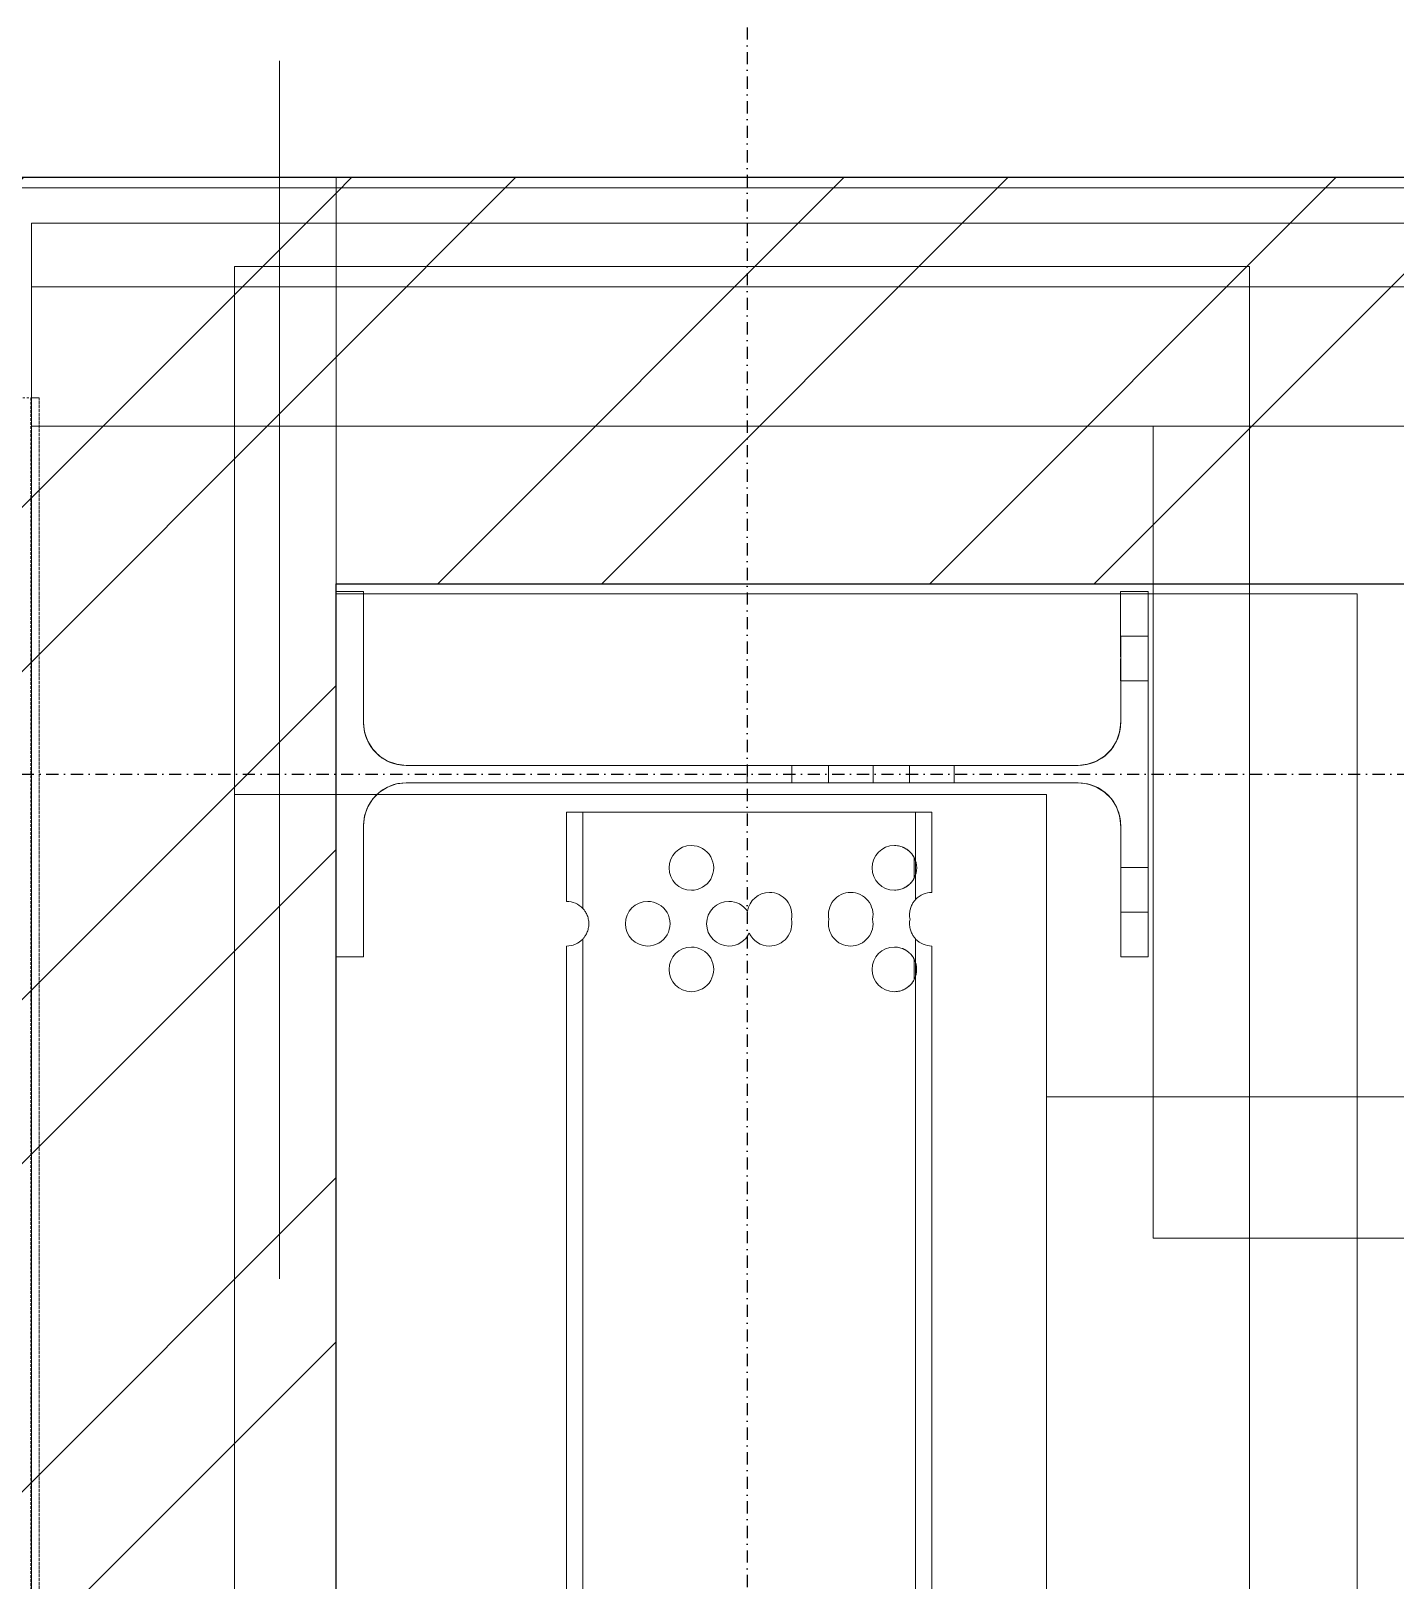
# Model space of a CAD drawing. Header units: millimetres. Extents: x 2179 to 48742, y 3478 to 161002.
# Drawn here: x 18947 to 19619, y 152693 to 153456 of the extents above; entities that cross this region are included whole.
import ezdxf

# ---------------------------------------------------------------- set-up
doc = ezdxf.new("R2010")
doc.units = ezdxf.units.MM
doc.linetypes.add('1_Čerchovaná 6_0mm', pattern=[12, 6, -3, 0, -3])
doc.linetypes.add('3_Čárkovaná 1_0mm', pattern=[2, 1, -1])
for name, color, linetype, lineweight, true_color in [('2966-1_navrh dispozice stroju-HK_02_dwg-1', 7, 'Continuous', 9, 0x919191), ('A-WALL-PATT-1', 9, 'Continuous', 9, 0x808080), ('S-GRID-1', 9, '1_Čerchovaná 6_0mm', 25, 0x808080)]:
    doc.layers.add(name, color=color, linetype=linetype, lineweight=lineweight, true_color=true_color)
for name, color, linetype, lineweight in [('A-DETL-MBND', 7, '3_Čárkovaná 1_0mm', 9), ('A-FLOR', 7, 'Continuous', 9), ('A-WALL', 7, 'Continuous', 9), ('A-WALL-1', 7, 'Continuous', 25), ('Obrys-1', 7, 'Continuous', 9), ('S-BEAM', 7, 'Continuous', 9), ('S-COLS', 7, 'Continuous', 9)]:
    doc.layers.add(name, color=color, linetype=linetype, lineweight=lineweight)
pattern_1 = [(45.00036, (-161918.41, 0), (-121.23422, 121.2327), []), (45.00036, (-161837.59, 0.0005), (-121.23422, 121.2327), [])]

# ---------------------------------------------------------------- blocks, each defined once
blk = doc.blocks.new('Sloup IPE - 374558-1NP _ stroje')
at = {"layer": 'S-COLS'}
for p, q in [((234061.34, 38028.93), (233968.61, 37874.66)), ((233968.61, 37874.66), (234061.34, 38028.93)), ((234072.91, 38021.98), (234061.34, 38028.93)), ((234061.34, 38028.93), (234072.91, 38021.98)), ((234039.58, 37966.52), (234072.91, 38021.98)), ((234072.91, 38021.98), (234039.58, 37966.52)), ((234330.45, 37767.18), (234046.76, 37937.71)), ((234046.76, 37937.71), (234330.45, 37767.18)), ((234042.33, 37930.33), (234326.02, 37759.81)), ((234326.02, 37759.81), (234042.33, 37930.33)), ((233980.18, 37867.7), (234013.51, 37923.16)), ((234013.51, 37923.16), (233980.18, 37867.7)), ((233968.61, 37874.66), (233980.18, 37867.7)), ((233980.18, 37867.7), (233968.61, 37874.66)), ((234190.75, 37851.15), (234186.32, 37843.78)), ((234190.75, 37851.15), (234186.32, 37843.78)), ((234190.75, 37851.15), (234186.32, 37843.78)), ((234190.75, 37851.15), (234186.32, 37843.78)), ((234200.18, 37845.49), (234190.75, 37851.15)), ((234200.18, 37845.49), (234190.75, 37851.15)), ((234200.18, 37845.49), (234190.75, 37851.15)), ((234200.18, 37845.49), (234190.75, 37851.15)), ((234195.75, 37838.12), (234186.32, 37843.78)), ((234195.75, 37838.12), (234186.32, 37843.78)), ((234195.75, 37838.12), (234186.32, 37843.78)), ((234195.75, 37838.12), (234186.32, 37843.78)), ((234200.18, 37845.49), (234209.61, 37839.82)), ((234200.18, 37845.49), (234209.61, 37839.82)), ((234200.18, 37845.49), (234209.61, 37839.82)), ((234200.18, 37845.49), (234209.61, 37839.82)), ((234195.75, 37838.12), (234205.18, 37832.45)), ((234195.75, 37838.12), (234205.18, 37832.45)), ((234195.75, 37838.12), (234205.18, 37832.45)), ((234195.75, 37838.12), (234205.18, 37832.45)), ((234205.18, 37832.45), (234209.61, 37839.82)), ((234205.18, 37832.45), (234209.61, 37839.82)), ((234205.18, 37832.45), (234209.61, 37839.82)), ((234205.18, 37832.45), (234209.61, 37839.82)), ((234225.03, 37830.55), (234220.6, 37823.18)), ((234225.03, 37830.55), (234220.6, 37823.18)), ((234225.03, 37830.55), (234220.6, 37823.18)), ((234225.03, 37830.55), (234220.6, 37823.18)), ((234234.46, 37824.88), (234225.03, 37830.55)), ((234234.46, 37824.88), (234225.03, 37830.55)), ((234234.46, 37824.88), (234225.03, 37830.55)), ((234234.46, 37824.88), (234225.03, 37830.55)), ((234234.46, 37824.88), (234243.89, 37819.21)), ((234234.46, 37824.88), (234243.89, 37819.21)), ((234234.46, 37824.88), (234243.89, 37819.21)), ((234234.46, 37824.88), (234243.89, 37819.21)), ((234392.6, 37829.81), (234359.27, 37774.36)), ((234359.27, 37774.36), (234392.6, 37829.81)), ((234404.17, 37822.85), (234392.6, 37829.81)), ((234392.6, 37829.81), (234404.17, 37822.85)), ((234230.03, 37817.51), (234220.6, 37823.18)), ((234230.03, 37817.51), (234220.6, 37823.18)), ((234230.03, 37817.51), (234220.6, 37823.18)), ((234230.03, 37817.51), (234220.6, 37823.18)), ((234230.03, 37817.51), (234239.46, 37811.84)), ((234230.03, 37817.51), (234239.46, 37811.84)), ((234230.03, 37817.51), (234239.46, 37811.84)), ((234230.03, 37817.51), (234239.46, 37811.84)), ((234239.46, 37811.84), (234243.89, 37819.21)), ((234239.46, 37811.84), (234243.89, 37819.21)), ((234239.46, 37811.84), (234243.89, 37819.21)), ((234239.46, 37811.84), (234243.89, 37819.21)), ((234311.44, 37668.58), (234404.17, 37822.85)), ((234404.17, 37822.85), (234311.44, 37668.58)), ((234259.31, 37809.94), (234254.88, 37802.57)), ((234259.31, 37809.94), (234254.88, 37802.57)), ((234259.31, 37809.94), (234254.88, 37802.57)), ((234259.31, 37809.94), (234254.88, 37802.57)), ((234268.74, 37804.27), (234259.31, 37809.94)), ((234268.74, 37804.27), (234259.31, 37809.94)), ((234268.74, 37804.27), (234259.31, 37809.94)), ((234268.74, 37804.27), (234259.31, 37809.94)), ((234369.93, 37792.1), (234381.27, 37810.95)), ((234381.27, 37810.95), (234369.93, 37792.1)), ((234369.93, 37792.1), (234381.27, 37810.95)), ((234381.27, 37810.95), (234369.93, 37792.1)), ((234369.93, 37792.1), (234381.27, 37810.95)), ((234381.27, 37810.95), (234369.93, 37792.1)), ((234369.93, 37792.1), (234381.27, 37810.95)), ((234381.27, 37810.95), (234369.93, 37792.1)), ((234392.84, 37804), (234381.27, 37810.95)), ((234392.84, 37804), (234381.27, 37810.95)), ((234392.84, 37804), (234381.27, 37810.95)), ((234392.84, 37804), (234381.27, 37810.95)), ((234264.31, 37796.9), (234254.88, 37802.57)), ((234264.31, 37796.9), (234254.88, 37802.57)), ((234264.31, 37796.9), (234254.88, 37802.57)), ((234264.31, 37796.9), (234254.88, 37802.57)), ((234268.74, 37804.27), (234278.17, 37798.6)), ((234268.74, 37804.27), (234278.17, 37798.6)), ((234268.74, 37804.27), (234278.17, 37798.6)), ((234268.74, 37804.27), (234278.17, 37798.6)), ((234381.5, 37785.14), (234392.84, 37804)), ((234392.84, 37804), (234381.5, 37785.14)), ((234381.5, 37785.14), (234392.84, 37804)), ((234392.84, 37804), (234381.5, 37785.14)), ((234381.5, 37785.14), (234392.84, 37804)), ((234392.84, 37804), (234381.5, 37785.14)), ((234381.5, 37785.14), (234392.84, 37804)), ((234392.84, 37804), (234381.5, 37785.14)), ((234264.31, 37796.9), (234273.74, 37791.23)), ((234264.31, 37796.9), (234273.74, 37791.23)), ((234264.31, 37796.9), (234273.74, 37791.23)), ((234264.31, 37796.9), (234273.74, 37791.23)), ((234273.74, 37791.23), (234278.17, 37798.6)), ((234273.74, 37791.23), (234278.17, 37798.6)), ((234273.74, 37791.23), (234278.17, 37798.6)), ((234273.74, 37791.23), (234278.17, 37798.6)), ((234369.93, 37792.1), (234381.5, 37785.14)), ((234369.93, 37792.1), (234381.5, 37785.14)), ((234369.93, 37792.1), (234381.5, 37785.14)), ((234369.93, 37792.1), (234381.5, 37785.14)), ((234333.2, 37730.99), (234299.87, 37675.54)), ((234299.87, 37675.54), (234333.2, 37730.99)), ((234311.2, 37694.39), (234322.54, 37713.25)), ((234322.54, 37713.25), (234311.2, 37694.39)), ((234311.2, 37694.39), (234322.54, 37713.25)), ((234322.54, 37713.25), (234311.2, 37694.39)), ((234311.2, 37694.39), (234322.54, 37713.25)), ((234322.54, 37713.25), (234311.2, 37694.39)), ((234311.2, 37694.39), (234322.54, 37713.25)), ((234322.54, 37713.25), (234311.2, 37694.39)), ((234334.11, 37706.29), (234322.54, 37713.25)), ((234334.11, 37706.29), (234322.54, 37713.25)), ((234334.11, 37706.29), (234322.54, 37713.25)), ((234334.11, 37706.29), (234322.54, 37713.25)), ((234322.77, 37687.44), (234334.11, 37706.29)), ((234334.11, 37706.29), (234322.77, 37687.44)), ((234322.77, 37687.44), (234334.11, 37706.29)), ((234334.11, 37706.29), (234322.77, 37687.44)), ((234322.77, 37687.44), (234334.11, 37706.29)), ((234334.11, 37706.29), (234322.77, 37687.44)), ((234322.77, 37687.44), (234334.11, 37706.29)), ((234334.11, 37706.29), (234322.77, 37687.44)), ((234311.2, 37694.39), (234322.77, 37687.44)), ((234311.2, 37694.39), (234322.77, 37687.44)), ((234311.2, 37694.39), (234322.77, 37687.44)), ((234311.2, 37694.39), (234322.77, 37687.44)), ((234299.87, 37675.54), (234311.44, 37668.58)), ((234311.44, 37668.58), (234299.87, 37675.54))]:
    blk.add_line(p, q, dxfattribs=at)
at = {"layer": 'S-COLS', "flags": 128}
for points in [[(234046.76, 37937.71), (234043.03, 37940.56), (234040.02, 37944.18), (234037.9, 37948.38), (234036.76, 37952.94), (234036.67, 37957.64), (234037.63, 37962.25), (234039.58, 37966.52)], [(234013.51, 37923.16), (234016.37, 37926.89), (234019.99, 37929.89), (234024.18, 37932.02), (234028.75, 37933.15), (234033.45, 37933.25), (234038.05, 37932.29), (234042.33, 37930.33)], [(234359.27, 37774.36), (234356.41, 37770.62), (234352.79, 37767.62), (234348.6, 37765.49), (234344.03, 37764.36), (234339.33, 37764.26), (234334.73, 37765.22), (234330.45, 37767.18)], [(234326.02, 37759.81), (234329.76, 37756.95), (234332.76, 37753.33), (234334.88, 37749.13), (234336.02, 37744.57), (234336.11, 37739.87), (234335.16, 37735.26), (234333.2, 37730.99)]]:
    blk.add_lwpolyline(points, dxfattribs=at)
at = {"layer": 'S-COLS'}
for centre, start, end in [((234057.58, 37955.7), 148.98964, 238.98964), ((234031.51, 37912.34), 58.98964, 148.98964), ((234341.27, 37785.18), 238.98964, 328.98964), ((234315.2, 37741.81), 328.98964, 58.98964)]:
    blk.add_arc(centre, 21, start, end, dxfattribs=at)
blk = doc.blocks.new('IPE - 500572-1NP _ stroje')
at = {"layer": 'S-BEAM'}
for p, q in [((234102.62, 37877.29), (234079.95, 37839.58)), ((234102.62, 37877.29), (234079.95, 37839.58)), ((234109.48, 37873.17), (234085.03, 37832.5)), ((234109.48, 37873.17), (234085.03, 37832.5)), ((234109.48, 37873.17), (234085.03, 37832.5)), ((234109.48, 37873.17), (234102.62, 37877.29)), ((234102.62, 37877.29), (234109.48, 37873.17)), ((234109.48, 37873.17), (234117.19, 37868.53)), ((234109.48, 37873.17), (234117.19, 37868.53)), ((234242.32, 37793.32), (234117.19, 37868.53)), ((234117.19, 37868.53), (234242.32, 37793.32)), ((234068.62, 37820.72), (230990.96, 32700.74)), ((234068.62, 37820.72), (230990.96, 32700.74)), ((234077.25, 37819.56), (230997.81, 32696.61)), ((234077.25, 37819.56), (230997.81, 32696.61)), ((234077.25, 37819.56), (230997.81, 32696.61)), ((234227.86, 37751.78), (234250.04, 37788.68)), ((234250.04, 37788.68), (234227.86, 37751.78)), ((234250.04, 37788.68), (234227.86, 37751.78)), ((234242.32, 37793.32), (234250.04, 37788.68)), ((234242.32, 37793.32), (234250.04, 37788.68)), ((234250.04, 37788.68), (234256.89, 37784.56)), ((234256.89, 37784.56), (234250.04, 37788.68)), ((234256.89, 37784.56), (234236.49, 37750.62)), ((234256.89, 37784.56), (234236.49, 37750.62)), ((234232.66, 37761.17), (234237.85, 37769.79)), ((234232.66, 37761.17), (234237.85, 37769.79)), ((231158.85, 32646.19), (234217.81, 37735.07)), ((234217.81, 37735.07), (231158.85, 32646.19)), ((234217.81, 37735.07), (231158.85, 32646.19)), ((234222.89, 37727.99), (231167.49, 32645.03)), ((234222.89, 37727.99), (231167.49, 32645.03)), ((234206.9, 37718.31), (234212.09, 37726.94)), ((234206.9, 37718.31), (234212.09, 37726.94))]:
    blk.add_line(p, q, dxfattribs=at)
for centre, start, end in [((234074.28, 37830.15), 12.33692, 58.98964), ((234074.28, 37830.15), 12.33692, 58.98964), ((234141.16, 37822.04), 58.98964, 238.98964), ((234141.16, 37822.04), 58.98964, 238.98964), ((234141.16, 37822.04), 238.98964, 58.98964), ((234141.16, 37822.04), 238.98964, 58.98964), ((234074.28, 37830.15), 238.98964, 285.64236), ((234074.28, 37830.15), 238.98964, 285.64236), ((234108.57, 37809.55), 58.98964, 238.98964), ((234108.57, 37809.55), 58.98964, 238.98964), ((234108.57, 37809.55), 238.98964, 58.98964), ((234108.57, 37809.55), 238.98964, 58.98964), ((234142.85, 37788.94), 58.98964, 238.98964), ((234142.85, 37788.94), 58.98964, 238.98964), ((234142.85, 37788.94), 2.8456, 58.98964), ((234142.85, 37788.94), 2.8456, 58.98964), ((234115.4, 37779.19), 58.98964, 238.98964), ((234115.4, 37779.19), 58.98964, 238.98964), ((234115.4, 37779.19), 238.98964, 58.98964), ((234115.4, 37779.19), 238.98964, 58.98964), ((234162.26, 37782.41), 58.98964, 139.94852), ((234162.26, 37782.41), 58.98964, 139.94852), ((234162.26, 37782.41), 317.45374, 58.98964), ((234162.26, 37782.41), 317.45374, 58.98964), ((234142.85, 37788.94), 238.98964, 304.3583), ((234142.85, 37788.94), 238.98964, 304.3583), ((234159.99, 37778.63), 173.62098, 238.98964), ((234159.99, 37778.63), 173.62098, 238.98964), ((234226.87, 37770.52), 58.98964, 238.98964), ((234226.87, 37770.52), 58.98964, 238.98964), ((234226.87, 37770.52), 51.15288, 58.98964), ((234226.87, 37770.52), 51.15288, 58.98964), ((234159.99, 37778.63), 238.98964, 340.52554), ((234159.99, 37778.63), 238.98964, 340.52554), ((234196.54, 37761.8), 58.98964, 160.52554), ((234196.54, 37761.8), 58.98964, 160.52554), ((234196.54, 37761.8), 317.45374, 58.98964), ((234196.54, 37761.8), 317.45374, 58.98964), ((234194.28, 37758.03), 137.45374, 238.98964), ((234194.28, 37758.03), 137.45374, 238.98964), ((234226.87, 37770.52), 301.75706, 356.22222), ((234226.87, 37770.52), 301.75706, 356.22222), ((234226.87, 37770.52), 238.98964, 246.8264), ((234226.87, 37770.52), 238.98964, 246.8264), ((234194.28, 37758.03), 238.98964, 340.52554), ((234194.28, 37758.03), 238.98964, 340.52554), ((234230.82, 37741.19), 58.98964, 105.64236), ((234230.82, 37741.19), 58.98964, 105.64236), ((234201.11, 37727.67), 58.98964, 238.98964), ((234201.11, 37727.67), 58.98964, 238.98964), ((234201.11, 37727.67), 51.15288, 58.98964), ((234201.11, 37727.67), 51.15288, 58.98964), ((234228.56, 37737.42), 192.33692, 238.98964), ((234228.56, 37737.42), 192.33692, 238.98964), ((234201.11, 37727.67), 301.75706, 356.22222), ((234201.11, 37727.67), 301.75706, 356.22222), ((234201.11, 37727.67), 238.98964, 246.8264), ((234201.11, 37727.67), 238.98964, 246.8264)]:
    blk.add_arc(centre, 11, start, end, dxfattribs=at)
for points, knots in [([(234077.25, 37819.56), (234077.25, 37819.56), (234077.48, 37819.62), (234078.19, 37819.86), (234078.88, 37820.14), (234079.69, 37820.56), (234080.57, 37821.1), (234081.45, 37821.78), (234082.58, 37822.85), (234083.79, 37824.44), (234084.63, 37826.26), (234085.04, 37827.75), (234085.23, 37828.84), (234085.29, 37829.86), (234085.28, 37830.78), (234085.2, 37831.53), (234085.09, 37832.28), (234085.03, 37832.51), (234085.03, 37832.5)], [0, 0, 0, 0, 0.1, 0.15, 0.2, 0.25, 0.3, 0.35, 0.4, 0.5, 0.6, 0.65, 0.7, 0.75, 0.8, 0.85, 0.9, 1, 1, 1, 1]), ([(234077.25, 37819.56), (234077.25, 37819.56), (234077.48, 37819.62), (234078.19, 37819.86), (234078.88, 37820.14), (234079.69, 37820.56), (234080.57, 37821.1), (234081.45, 37821.78), (234082.58, 37822.85), (234083.79, 37824.44), (234084.63, 37826.26), (234085.04, 37827.75), (234085.23, 37828.84), (234085.29, 37829.86), (234085.28, 37830.78), (234085.2, 37831.53), (234085.09, 37832.28), (234085.03, 37832.51), (234085.03, 37832.5)], [-1, -1, -1, -1, -0.9, -0.85, -0.8, -0.75, -0.7, -0.65, -0.6, -0.5, -0.4, -0.35, -0.3, -0.25, -0.2, -0.15, -0.1, 0, 0, 0, 0]), ([(234233.77, 37779.09), (234234.09, 37778.82), (234234.69, 37778.27), (234235.36, 37777.54), (234235.83, 37776.91), (234236.15, 37776.43), (234236.44, 37775.94), (234236.75, 37775.37), (234237.05, 37774.71), (234237.28, 37774.09), (234237.41, 37773.66), (234237.48, 37773.42), (234237.58, 37773.05), (234237.7, 37772.5), (234237.8, 37771.79), (234237.89, 37770.87), (234237.88, 37770.22), (234237.85, 37769.79)], [0, 0, 0, 0, 0.1, 0.2, 0.25, 0.3, 0.35, 0.4, 0.475, 0.55, 0.5875, 0.60625, 0.625, 0.7, 0.775, 0.85, 1, 1, 1, 1]), ([(234233.77, 37779.09), (234234.09, 37778.82), (234234.69, 37778.27), (234235.36, 37777.54), (234235.83, 37776.91), (234236.15, 37776.43), (234236.44, 37775.94), (234236.71, 37775.45), (234236.94, 37774.96), (234237.14, 37774.46), (234237.32, 37773.97), (234237.44, 37773.56), (234237.53, 37773.23), (234237.61, 37772.91), (234237.69, 37772.51), (234237.77, 37772.03), (234237.84, 37771.4), (234237.89, 37770.65), (234237.87, 37770.08), (234237.85, 37769.79)], [-1, -1, -1, -1, -0.9, -0.8, -0.75, -0.7, -0.65, -0.6, -0.55, -0.5, -0.45, -0.4, -0.375, -0.35, -0.3, -0.25, -0.2, -0.1, 0, 0, 0, 0]), ([(234222.54, 37760.41), (234222.92, 37760.25), (234223.69, 37759.98), (234224.66, 37759.73), (234225.43, 37759.61), (234226, 37759.55), (234226.57, 37759.52), (234227.13, 37759.52), (234227.67, 37759.54), (234228.21, 37759.6), (234228.73, 37759.67), (234229.15, 37759.76), (234229.48, 37759.83), (234229.8, 37759.91), (234230.19, 37760.03), (234230.65, 37760.19), (234231.24, 37760.41), (234231.92, 37760.72), (234232.42, 37761.01), (234232.66, 37761.17)], [-1, -1, -1, -1, -0.9, -0.8, -0.75, -0.7, -0.65, -0.6, -0.55, -0.5, -0.45, -0.4, -0.375, -0.35, -0.3, -0.25, -0.2, -0.1, 0, 0, 0, 0]), ([(234222.54, 37760.41), (234222.92, 37760.25), (234223.69, 37759.98), (234224.66, 37759.73), (234225.43, 37759.61), (234226, 37759.55), (234226.57, 37759.52), (234227.22, 37759.52), (234227.94, 37759.56), (234228.6, 37759.65), (234229.04, 37759.74), (234229.29, 37759.79), (234229.66, 37759.87), (234230.2, 37760.03), (234230.88, 37760.27), (234231.73, 37760.62), (234232.3, 37760.93), (234232.66, 37761.17)], [0, 0, 0, 0, 0.1, 0.2, 0.25, 0.3, 0.35, 0.4, 0.475, 0.55, 0.5875, 0.60625, 0.625, 0.7, 0.775, 0.85, 1, 1, 1, 1]), ([(234220.45, 37744.86), (234220.72, 37745.61), (234221.39, 37747.01), (234222.61, 37748.58), (234223.73, 37749.61), (234224.59, 37750.28), (234225.46, 37750.8), (234226.26, 37751.21), (234226.94, 37751.48), (234227.64, 37751.73), (234227.86, 37751.79), (234227.86, 37751.78)], [0, 0, 0, 0, 0.166667, 0.333333, 0.416667, 0.5, 0.583333, 0.666667, 0.75, 0.833333, 1, 1, 1, 1]), ([(234227.86, 37751.78), (234227.86, 37751.79), (234227.64, 37751.73), (234226.94, 37751.49), (234226.26, 37751.21), (234225.46, 37750.8), (234224.6, 37750.28), (234223.72, 37749.61), (234222.6, 37748.57), (234221.38, 37747), (234220.72, 37745.6), (234220.45, 37744.86)], [0, 0, 0, 0, 0.166667, 0.25, 0.333333, 0.416667, 0.5, 0.583333, 0.666667, 0.833333, 1, 1, 1, 1]), ([(234217.81, 37735.07), (234217.81, 37735.07), (234217.76, 37735.29), (234217.64, 37736.02), (234217.57, 37736.74), (234217.55, 37737.64), (234217.61, 37738.65), (234217.79, 37739.74), (234218.18, 37741.21), (234218.99, 37743.02), (234219.92, 37744.27), (234220.45, 37744.86)], [0, 0, 0, 0, 0.166667, 0.25, 0.333333, 0.416667, 0.5, 0.583333, 0.666667, 0.833333, 1, 1, 1, 1]), ([(234217.81, 37735.07), (234217.81, 37735.07), (234217.76, 37735.29), (234217.64, 37736.02), (234217.57, 37736.74), (234217.55, 37737.64), (234217.61, 37738.65), (234217.79, 37739.74), (234218.18, 37741.21), (234218.99, 37743.02), (234219.92, 37744.27), (234220.45, 37744.86)], [-1, -1, -1, -1, -0.833333, -0.75, -0.666667, -0.583333, -0.5, -0.416667, -0.333333, -0.166667, 0, 0, 0, 0]), ([(234208.01, 37736.23), (234208.33, 37735.97), (234208.93, 37735.42), (234209.6, 37734.68), (234210.07, 37734.06), (234210.39, 37733.58), (234210.68, 37733.09), (234210.99, 37732.52), (234211.29, 37731.86), (234211.52, 37731.24), (234211.65, 37730.81), (234211.72, 37730.56), (234211.82, 37730.2), (234211.94, 37729.65), (234212.04, 37728.94), (234212.13, 37728.02), (234212.12, 37727.36), (234212.09, 37726.94)], [0, 0, 0, 0, 0.1, 0.2, 0.25, 0.3, 0.35, 0.4, 0.475, 0.55, 0.5875, 0.60625, 0.625, 0.7, 0.775, 0.85, 1, 1, 1, 1]), ([(234208.01, 37736.23), (234208.33, 37735.97), (234208.93, 37735.42), (234209.6, 37734.68), (234210.07, 37734.06), (234210.39, 37733.58), (234210.68, 37733.09), (234210.95, 37732.6), (234211.18, 37732.11), (234211.38, 37731.61), (234211.56, 37731.11), (234211.68, 37730.7), (234211.77, 37730.38), (234211.85, 37730.06), (234211.93, 37729.65), (234212.01, 37729.17), (234212.08, 37728.55), (234212.13, 37727.8), (234212.11, 37727.22), (234212.09, 37726.94)], [-1, -1, -1, -1, -0.9, -0.8, -0.75, -0.7, -0.65, -0.6, -0.55, -0.5, -0.45, -0.4, -0.375, -0.35, -0.3, -0.25, -0.2, -0.1, 0, 0, 0, 0]), ([(234196.78, 37717.55), (234197.16, 37717.4), (234197.93, 37717.12), (234198.9, 37716.88), (234199.67, 37716.75), (234200.24, 37716.69), (234200.81, 37716.67), (234201.37, 37716.66), (234201.91, 37716.69), (234202.45, 37716.74), (234202.97, 37716.82), (234203.39, 37716.9), (234203.72, 37716.97), (234204.04, 37717.06), (234204.43, 37717.18), (234204.89, 37717.33), (234205.48, 37717.56), (234206.16, 37717.87), (234206.66, 37718.16), (234206.9, 37718.31)], [-1, -1, -1, -1, -0.9, -0.8, -0.75, -0.7, -0.65, -0.6, -0.55, -0.5, -0.45, -0.4, -0.375, -0.35, -0.3, -0.25, -0.2, -0.1, 0, 0, 0, 0]), ([(234196.78, 37717.55), (234197.16, 37717.4), (234197.93, 37717.12), (234198.9, 37716.88), (234199.67, 37716.75), (234200.24, 37716.69), (234200.81, 37716.67), (234201.46, 37716.66), (234202.18, 37716.7), (234202.84, 37716.8), (234203.28, 37716.88), (234203.53, 37716.93), (234203.9, 37717.02), (234204.44, 37717.17), (234205.12, 37717.42), (234205.97, 37717.77), (234206.54, 37718.08), (234206.9, 37718.31)], [0, 0, 0, 0, 0.1, 0.2, 0.25, 0.3, 0.35, 0.4, 0.475, 0.55, 0.5875, 0.60625, 0.625, 0.7, 0.775, 0.85, 1, 1, 1, 1])]:
    blk.add_open_spline(points, degree=3, knots=knots, dxfattribs=at)
blk = doc.blocks.new('EN_MEA MEARIN PLUS_EXPERT_basic - MEARIN Plus3000 - NW300-802455-1NP _ stroje')
at = {"layer": 'A-DETL-MBND'}
for p, q in [((27656.38, -150), (27656.38, -164)), ((27656.38, -164), (-150, -164)), ((27656.38, -164), (-150, -164)), ((-149, -164), (27656.38, -164)), ((27656.38, -168), (27656.38, -164)), ((27656.38, -164), (27656.38, -168)), ((-150, -168), (27656.38, -168)), ((27656.38, -168), (-150, -168))]:
    blk.add_line(p, q, dxfattribs=at)
blk = doc.blocks.new('2966-1_navrh dispozice stroju-HK_02_dwg-876232-1NP _ stroje')
at = {"layer": 'Obrys-1'}
blk.add_line((-78073.17, 50079.33), (-77558.93, 49770.22), dxfattribs=at)

msp = doc.modelspace()

# ---------------------------------------------------------------- hatches: boundary and pattern name
at = {"layer": 'A-WALL-PATT-1'}
h = msp.add_hatch(dxfattribs=at)
h.set_pattern_fill('FP_4', color=256, angle=76.01036, style=0, pattern_type=2)
h.set_pattern_definition(pattern_1)
h.paths.add_polyline_path([(18897.28, 146990.39), (19097.28, 146990.39), (19097.28, 147583.14), (18897.28, 147583.14)])
h.paths.add_polyline_path([(18897.28, 152583.14), (19097.28, 152583.14), (19097.28, 153384.19), (18897.28, 153384.19)])
h = msp.add_hatch(dxfattribs=at)
h.set_pattern_fill('FP_4', color=256, angle=76.01036, style=0, pattern_type=2)
h.set_pattern_definition(pattern_1)
h.paths.add_polyline_path([(38039.78, 153184.19), (38080.79, 153184.19), (38080.79, 153384.19), (35060.79, 153384.19), (35060.79, 153184.19)])
h.paths.add_polyline_path([(31060.79, 153184.19), (31060.79, 153384.19), (26077.28, 153384.19), (26077.28, 153184.19)])
h.paths.add_polyline_path([(22077.28, 153184.19), (22077.28, 153384.19), (19097.28, 153384.19), (19097.28, 153184.19)])

# ---------------------------------------------------------------- linework, layer by layer
at = {"layer": 'A-DETL-MBND'}
for p, q in [((19047.28, 153080.39), (19047.28, 153340.39)), ((19047.28, 153340.39), (19047.28, 125450.39)), ((19047.28, 153340.39), (19547.28, 153340.39)), ((19547.28, 153340.39), (19047.28, 153340.39)), ((19547.28, 153340.39), (19547.28, 125450.39)), ((19547.28, 125450.39), (19547.28, 153340.39))]:
    msp.add_line(p, q, dxfattribs=at)
at = {"layer": 'A-FLOR'}
for p, q in [((21947.28, 153330.39), (18947.28, 153330.39)), ((18947.28, 153330.39), (18947.28, 129009.01)), ((19447.28, 125829.01), (19447.28, 152931.37)), ((19447.28, 152931.37), (37689.78, 152931.37))]:
    msp.add_line(p, q, dxfattribs=at)
at = {"layer": 'A-WALL'}
for p, q in [((19097.28, 153184.19), (19097.28, 153384.19)), ((18897.28, 153379.19), (22077.28, 153379.19)), ((18947.28, 125464.39), (18947.28, 153361.78)), ((18947.28, 153361.78), (22069.78, 153361.78)), ((18947.28, 153261.78), (22069.78, 153261.78)), ((19047.28, 153261.78), (19047.28, 125564.39)), ((19499.78, 153261.78), (22069.78, 153261.78)), ((19499.78, 152861.78), (19499.78, 153261.78)), ((19097.28, 153179.19), (19097.28, 141402.89)), ((19097.28, 153179.19), (19600.27, 153179.19)), ((19600.27, 146990.39), (19600.27, 153179.19)), ((19047.28, 128560.39), (19047.28, 153080.39)), ((19047.28, 153080.39), (19447.28, 153080.39)), ((19447.28, 128560.39), (19447.28, 153080.39)), ((19499.78, 152861.78), (22069.78, 152861.78))]:
    msp.add_line(p, q, dxfattribs=at)
at = {"layer": 'A-WALL-1'}
for p, q in [((22077.28, 153384.19), (18897.28, 153384.19)), ((19097.28, 152583.14), (19097.28, 153184.19)), ((19097.28, 153184.19), (22077.28, 153184.19))]:
    msp.add_line(p, q, dxfattribs=at)
at = {"layer": 'S-GRID-1'}
for p, q in [((19299.78, 158068.27), (19299.78, 120650.82)), ((15251.91, 153090.39), (41989.24, 153090.39))]:
    msp.add_line(p, q, dxfattribs=at)

# ---------------------------------------------------------------- block references
at = {"layer": '2966-1_navrh dispozice stroju-HK_02_dwg-1', "rotation": 301.0103595051887}
msp.add_blockref('2966-1_navrh dispozice stroju-HK_02_dwg-876232-1NP _ stroje', (16370.46, 60726.75), dxfattribs=at)
at = {"layer": 'A-DETL-MBND', "rotation": 90.00000000000001}
msp.add_blockref('EN_MEA MEARIN PLUS_EXPERT_basic - MEARIN Plus3000 - NW300-802455-1NP _ stroje', (18782.96, 125619.39), dxfattribs=at)
at = {"layer": 'S-BEAM', "rotation": 31.01035950519297}
msp.add_blockref('IPE - 500572-1NP _ stroje', (-161918.41, 0), dxfattribs=at)
at = {"layer": 'S-COLS', "rotation": 31.01035950519297}
msp.add_blockref('Sloup IPE - 374558-1NP _ stroje', (-161918.41, 0), dxfattribs=at)

doc.saveas('drawing.dxf')
